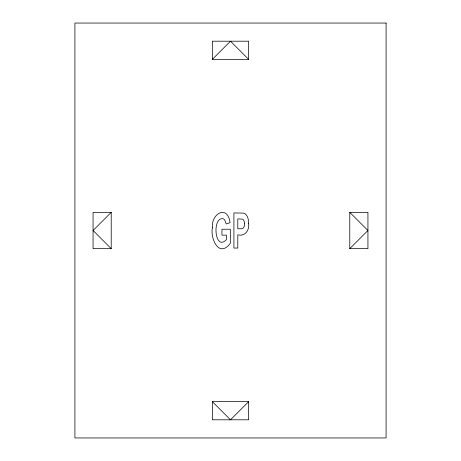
<?xml version="1.0" encoding="UTF-8"?>
<svg xmlns="http://www.w3.org/2000/svg" width="461" height="461" viewBox="0 0 461 461"><rect width="100%" height="100%" fill="white"/><g stroke="black" fill="none" stroke-linecap="round" stroke-linejoin="round"><path stroke-width="0.69" d="M212.348 59.354L230.5 41.202L248.652 59.354L248.652 41.202L212.348 41.202L212.348 59.354L248.652 59.354M111.216 212.348L93.064 230.5L111.216 248.652L93.064 248.652L93.064 212.348L111.216 212.348L111.216 248.652M349.784 248.652L367.936 230.5L349.784 212.348L367.936 212.348L367.936 248.652L349.784 248.652L349.784 212.348M248.652 401.646L230.5 419.798L212.348 401.646L212.348 419.798L248.652 419.798L248.652 401.646L212.348 401.646M212.423 227.717C210.083 238.337 219.004 258.609 230.333 243.218L230.333 229.232L221.96 229.232L221.96 235.145L226.409 235.145L226.409 239.599C214.786 252.236 211.622 216.255 223.435 218.779L224.697 219.903L226.224 223.988L230.079 222.669C227.717 204.269 211 213.501 212.423 227.717M248.646 223.746C249.562 230.258 244.872 236.833 237.795 234.81L237.795 248.053L233.911 248.053L233.911 212.947L243.068 213.08L244.762 213.472C248.07 215.702 248.612 220.07 248.646 223.746M244.647 223.844L244.203 226.57L242.993 228.299L241.835 228.708L237.795 228.846L237.795 218.883L242.469 219.125L243.327 219.672L244.491 222.093L244.647 223.844M386.088 23.05L74.913 23.05L74.913 437.95L386.088 437.95L386.088 23.05"/></g></svg>
